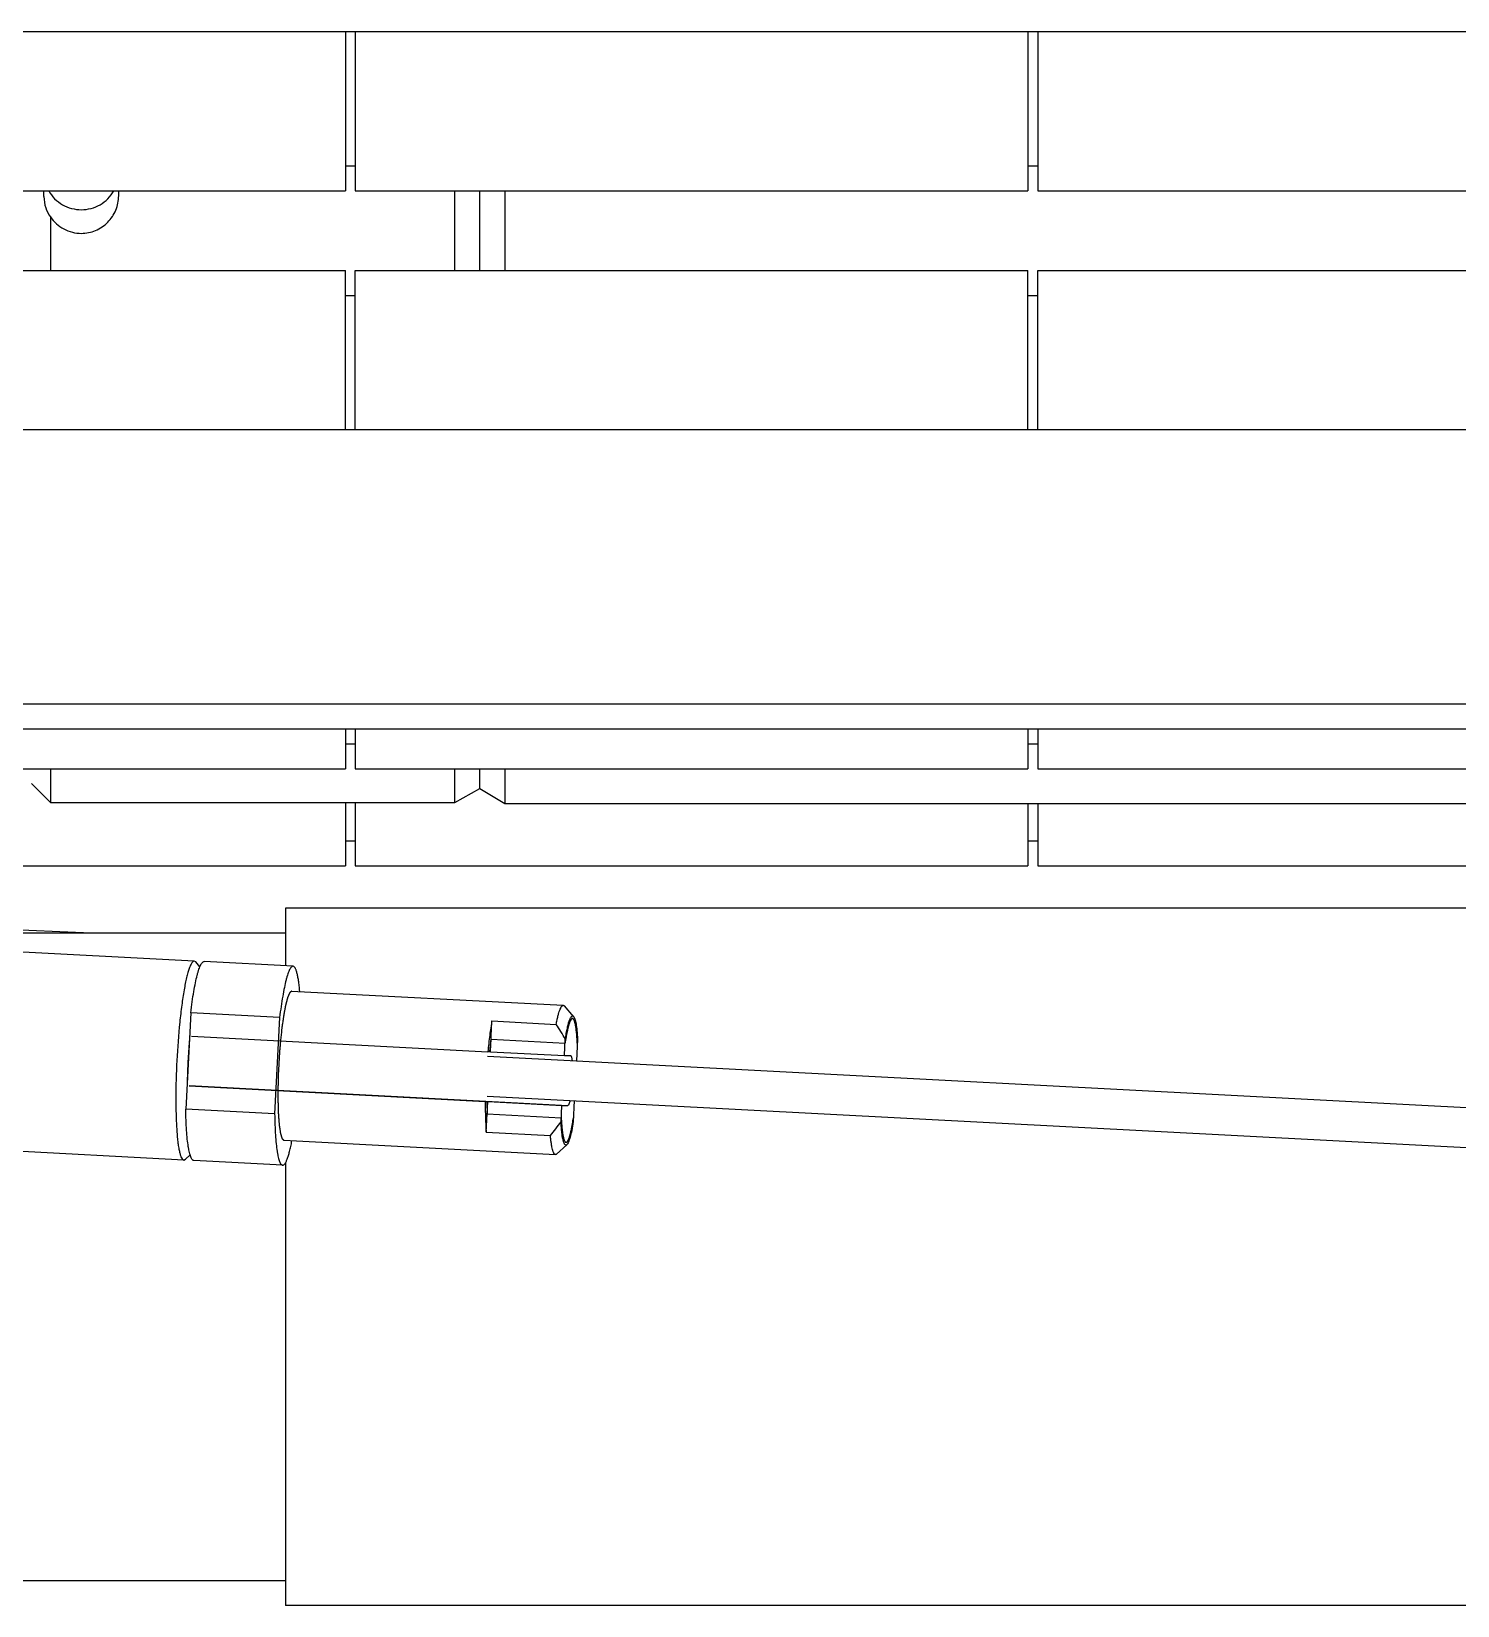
# Model space of a CAD drawing. Header units: millimetres. Extents: x 0 to 420, y 0 to 297.
# Drawn here: x 215.9 to 230.22, y 165.72 to 181.52 of the extents above; entities that cross this region are included whole.
import ezdxf

# ---------------------------------------------------------------- set-up
doc = ezdxf.new("R2010")
doc.units = ezdxf.units.MM
doc.header["$LTSCALE"] = 23.1
doc.layers.get('0').update_dxf_attribs({"linetype": 'CONTINUOUS'})
doc.layers.add('AXIS', color=7, linetype='CONTINUOUS')

msp = doc.modelspace()

# ---------------------------------------------------------------- linework, layer by layer
at = {"color": 3, "linetype": 'CONTINUOUS'}
for p, q in [((209.93, 181.515), (237.93, 181.515)), ((237.93, 177.515), (209.93, 177.515)), ((207.055, 174.765), (244.472, 174.765))]:
    msp.add_line(p, q, dxfattribs=at)
at = {"color": 7, "linetype": 'CONTINUOUS'}
for p, q in [((220.153, 179.115), (220.153, 179.915)), ((220.405, 179.115), (220.405, 179.915)), ((220.655, 179.915), (220.655, 179.115)), ((203.555, 174.515), (246.305, 174.515)), ((215.905, 173.965), (216.095, 173.775)), ((220.153, 173.775), (220.153, 174.115)), ((220.405, 173.915), (220.405, 174.115)), ((220.655, 174.115), (220.655, 173.765)), ((220.153, 173.775), (220.405, 173.915)), ((220.405, 173.915), (220.655, 173.765)), ((216.095, 173.775), (220.153, 173.775)), ((218.455, 172.465), (212.174, 172.465)), ((217.553, 172.176), (217.539, 172.184)), ((217.596, 172.127), (217.553, 172.176)), ((217.503, 171.664), (217.453, 170.697)), ((218.395, 171.617), (217.503, 171.664)), ((218.395, 171.617), (218.345, 170.65)), ((221.346, 171.629), (221.253, 171.734)), ((217.512, 171.43), (220.485, 171.274)), ((220.51, 171.274), (220.526, 171.583)), ((220.526, 171.583), (221.171, 171.549)), ((220.51, 171.274), (220.485, 171.274)), ((220.51, 171.274), (221.254, 171.235)), ((221.254, 171.235), (221.262, 171.401)), ((221.385, 171.401), (221.374, 171.182)), ((220.483, 171.229), (236.262, 170.403)), ((221.254, 171.235), (221.315, 171.235)), ((221.315, 171.235), (221.315, 171.235)), ((217.486, 170.935), (221.289, 170.736)), ((217.486, 170.931), (220.459, 170.775)), ((220.479, 170.829), (236.248, 170.003)), ((218.345, 170.65), (217.453, 170.697)), ((220.459, 170.775), (220.485, 170.775)), ((220.469, 170.466), (220.485, 170.775)), ((220.485, 170.775), (221.228, 170.736)), ((221.22, 170.571), (221.228, 170.736)), ((221.228, 170.736), (221.289, 170.736)), ((221.353, 170.783), (221.342, 170.571)), ((220.469, 170.466), (221.113, 170.433)), ((221.278, 170.341), (221.175, 170.247)), ((217.434, 170.187), (217.449, 170.194)), ((217.497, 170.238), (217.449, 170.194)), ((204.605, 165.965), (218.455, 165.965))]:
    msp.add_line(p, q, dxfattribs=at)
at = {"color": 2, "linetype": 'CONTINUOUS'}
for p, q in [((218.517, 171.883), (218.516, 171.883)), ((220.517, 171.399), (221.26, 171.36)), ((217.486, 170.932), (220.476, 170.775)), ((220.478, 170.65), (221.222, 170.611))]:
    msp.add_line(p, q, dxfattribs=at)
at = {"color": 7, "linetype": 'CONTINUOUS'}
for centre, radius, start, end in [((224.162, 170.85), 6.694, 175.0094, 175.4641), ((224.637, 170.812), 7.171, 175.4683, 177.0583), ((224.698, 170.808), 7.232, 177.0443, 178.6187)]:
    msp.add_arc(centre, radius, start, end, dxfattribs=at)
for points, knots in [([(217.539, 172.184), (217.534, 172.184), (217.527, 172.181), (217.519, 172.174), (217.51, 172.162), (217.499, 172.14), (217.486, 172.108), (217.473, 172.066), (217.461, 172.016), (217.448, 171.958), (217.431, 171.866), (217.412, 171.736), (217.384, 171.5), (217.37, 171.314), (217.364, 171.186)], [0, 0, 0, 0, 0.012624, 0.020901, 0.030951, 0.056943, 0.091172, 0.133633, 0.18408, 0.242118, 0.307253, 0.456367, 0.625907, 1, 1, 1, 1]), ([(217.503, 171.664), (217.508, 171.701), (217.517, 171.773), (217.533, 171.874), (217.549, 171.963), (217.564, 172.028), (217.576, 172.073), (217.585, 172.101), (217.594, 172.125), (217.603, 172.144), (217.611, 172.159), (217.62, 172.171), (217.628, 172.178), (217.635, 172.179), (217.638, 172.179)], [0, 0, 0, 0, 0.208575, 0.398011, 0.565061, 0.706947, 0.767751, 0.821508, 0.868074, 0.907401, 0.939571, 0.964934, 0.984374, 1, 1, 1, 1]), ([(218.53, 172.132), (218.527, 172.132), (218.52, 172.131), (218.512, 172.124), (218.503, 172.113), (218.495, 172.097), (218.486, 172.078), (218.477, 172.054), (218.468, 172.026), (218.456, 171.981), (218.441, 171.916), (218.425, 171.827), (218.409, 171.726), (218.4, 171.655), (218.395, 171.617)], [0, 0, 0, 0, 0.015626, 0.035066, 0.060429, 0.092599, 0.131926, 0.178492, 0.232249, 0.293053, 0.434939, 0.601989, 0.791425, 1, 1, 1, 1]), ([(218.597, 171.88), (218.596, 171.899), (218.592, 171.935), (218.586, 171.985), (218.578, 172.028), (218.571, 172.059), (218.565, 172.081), (218.561, 172.094), (218.556, 172.105), (218.549, 172.12), (218.539, 172.132), (218.53, 172.132)], [0, 0, 0, 0, 0.212336, 0.400949, 0.564549, 0.702179, 0.761085, 0.813368, 0.859087, 0.898412, 1, 1, 1, 1]), ([(221.171, 171.549), (221.173, 171.564), (221.179, 171.591), (221.188, 171.63), (221.197, 171.663), (221.206, 171.69), (221.214, 171.709), (221.22, 171.721), (221.227, 171.732), (221.235, 171.74), (221.242, 171.74)], [0, 0, 0, 0, 0.212395, 0.40133, 0.565209, 0.703065, 0.814361, 0.86009, 0.899363, 1, 1, 1, 1]), ([(221.242, 171.74), (221.244, 171.74), (221.248, 171.738), (221.252, 171.735), (221.253, 171.734)], [0, 0, 0, 0, 0.451845, 1, 1, 1, 1]), ([(221.262, 171.401), (221.265, 171.42), (221.272, 171.458), (221.282, 171.509), (221.292, 171.553), (221.302, 171.583), (221.309, 171.603), (221.315, 171.614), (221.32, 171.623), (221.325, 171.63), (221.33, 171.634), (221.336, 171.635), (221.341, 171.634), (221.344, 171.631), (221.346, 171.629)], [0, 0, 0, 0, 0.229112, 0.430511, 0.601181, 0.738951, 0.795056, 0.842579, 0.881656, 0.912749, 0.936948, 0.956691, 0.97625, 1, 1, 1, 1]), ([(221.346, 171.629), (221.348, 171.626), (221.354, 171.617), (221.36, 171.601), (221.365, 171.579), (221.373, 171.541), (221.38, 171.48), (221.383, 171.429), (221.385, 171.401)], [0, 0, 0, 0, 0.053941, 0.128177, 0.223616, 0.340155, 0.633575, 1, 1, 1, 1]), ([(220.526, 171.583), (220.518, 171.536), (220.502, 171.433), (220.49, 171.33), (220.485, 171.274)], [0, 0, 0, 0, 0.459279, 1, 1, 1, 1]), ([(217.364, 171.186), (217.357, 171.059), (217.352, 170.874), (217.355, 170.64), (217.361, 170.51), (217.368, 170.418), (217.374, 170.36), (217.382, 170.31), (217.39, 170.268), (217.4, 170.234), (217.41, 170.207), (217.424, 170.188), (217.434, 170.187)], [0, 0, 0, 0, 0.375319, 0.544988, 0.694046, 0.759113, 0.817072, 0.867439, 0.909829, 0.944006, 0.969971, 1, 1, 1, 1]), ([(221.315, 171.235), (221.317, 171.235), (221.32, 171.232), (221.322, 171.228), (221.324, 171.222), (221.326, 171.215), (221.329, 171.202), (221.33, 171.192), (221.331, 171.185)], [0, 0, 0, 0, 0.107315, 0.192774, 0.303392, 0.439766, 0.601799, 1, 1, 1, 1]), ([(217.533, 170.182), (217.53, 170.182), (217.524, 170.184), (217.516, 170.192), (217.509, 170.204), (217.502, 170.219), (217.496, 170.239), (217.489, 170.263), (217.484, 170.291), (217.476, 170.336), (217.468, 170.401), (217.461, 170.489), (217.456, 170.589), (217.454, 170.66), (217.453, 170.697)], [0, 0, 0, 0, 0.015751, 0.03527, 0.060661, 0.092819, 0.132103, 0.178602, 0.232277, 0.292991, 0.434709, 0.601662, 0.791148, 1, 1, 1, 1]), ([(218.345, 170.65), (218.346, 170.613), (218.348, 170.543), (218.353, 170.442), (218.36, 170.354), (218.368, 170.289), (218.376, 170.244), (218.381, 170.216), (218.388, 170.193), (218.394, 170.173), (218.401, 170.157), (218.408, 170.145), (218.416, 170.137), (218.422, 170.135), (218.425, 170.135)], [0, 0, 0, 0, 0.208852, 0.398338, 0.565291, 0.707009, 0.767723, 0.821398, 0.867897, 0.907181, 0.939339, 0.96473, 0.984249, 1, 1, 1, 1]), ([(220.459, 170.775), (220.459, 170.719), (220.46, 170.616), (220.465, 170.513), (220.469, 170.466)], [0, 0, 0, 0, 0.541849, 1, 1, 1, 1]), ([(221.31, 170.784), (221.308, 170.777), (221.305, 170.765), (221.301, 170.752), (221.297, 170.743), (221.294, 170.739), (221.291, 170.736), (221.289, 170.736)], [0, 0, 0, 0, 0.396025, 0.693803, 0.804823, 0.891049, 1, 1, 1, 1]), ([(221.278, 170.341), (221.277, 170.34), (221.274, 170.337), (221.268, 170.336), (221.263, 170.338), (221.258, 170.343), (221.253, 170.349), (221.249, 170.358), (221.245, 170.37), (221.24, 170.39), (221.233, 170.42), (221.228, 170.463), (221.223, 170.515), (221.22, 170.551), (221.22, 170.571)], [0, 0, 0, 0, 0.024071, 0.043909, 0.06381, 0.088036, 0.119065, 0.158028, 0.20541, 0.261361, 0.398836, 0.569299, 0.770665, 1, 1, 1, 1]), ([(221.342, 170.571), (221.338, 170.542), (221.329, 170.49), (221.315, 170.429), (221.303, 170.39), (221.295, 170.368), (221.287, 170.352), (221.281, 170.344), (221.278, 170.341)], [0, 0, 0, 0, 0.366701, 0.660446, 0.777045, 0.872422, 0.946441, 1, 1, 1, 1]), ([(218.425, 170.135), (218.434, 170.135), (218.445, 170.146), (218.454, 170.159), (218.46, 170.17), (218.466, 170.183), (218.474, 170.203), (218.485, 170.234), (218.496, 170.276), (218.508, 170.325), (218.515, 170.36), (218.519, 170.379)], [0, 0, 0, 0, 0.101585, 0.140912, 0.186632, 0.238917, 0.297826, 0.435457, 0.599058, 0.78767, 1, 1, 1, 1]), ([(221.164, 170.242), (221.157, 170.242), (221.15, 170.252), (221.144, 170.262), (221.139, 170.275), (221.133, 170.294), (221.127, 170.321), (221.122, 170.354), (221.117, 170.391), (221.114, 170.418), (221.113, 170.433)], [0, 0, 0, 0, 0.101404, 0.140717, 0.186446, 0.297633, 0.435297, 0.598959, 0.787705, 1, 1, 1, 1]), ([(221.175, 170.247), (221.174, 170.246), (221.17, 170.243), (221.166, 170.242), (221.164, 170.242)], [0, 0, 0, 0, 0.548139, 1, 1, 1, 1])]:
    msp.add_open_spline(points, degree=3, knots=knots, dxfattribs=at)
at = {"color": 2, "linetype": 'CONTINUOUS'}
for points, knots in [([(218.516, 171.883), (218.515, 171.882), (218.512, 171.88), (218.509, 171.877), (218.507, 171.876), (218.505, 171.874), (218.503, 171.873), (218.502, 171.871), (218.5, 171.87), (218.499, 171.869), (218.498, 171.869), (218.498, 171.868), (218.498, 171.868), (218.497, 171.868), (218.497, 171.868), (218.497, 171.867), (218.497, 171.867), (218.497, 171.867), (218.497, 171.867), (218.496, 171.867), (218.496, 171.866), (218.496, 171.865), (218.495, 171.863), (218.494, 171.862), (218.493, 171.859), (218.492, 171.857), (218.49, 171.853), (218.489, 171.849), (218.487, 171.844), (218.485, 171.84), (218.483, 171.836), (218.481, 171.832), (218.48, 171.829), (218.479, 171.827), (218.478, 171.825), (218.478, 171.824), (218.477, 171.823), (218.477, 171.822), (218.477, 171.822), (218.476, 171.821), (218.476, 171.821), (218.476, 171.821), (218.476, 171.82), (218.476, 171.819), (218.476, 171.818), (218.475, 171.816), (218.475, 171.815), (218.474, 171.812), (218.473, 171.808), (218.471, 171.802), (218.469, 171.795), (218.468, 171.788), (218.466, 171.781), (218.464, 171.774), (218.462, 171.768), (218.461, 171.763), (218.46, 171.76), (218.459, 171.756), (218.458, 171.753), (218.457, 171.751), (218.457, 171.75), (218.457, 171.748), (218.457, 171.748), (218.456, 171.747), (218.456, 171.746), (218.456, 171.746), (218.456, 171.745), (218.456, 171.744), (218.456, 171.743), (218.455, 171.742), (218.455, 171.741), (218.455, 171.739), (218.454, 171.735), (218.453, 171.732), (218.452, 171.727), (218.451, 171.722), (218.45, 171.716), (218.449, 171.708), (218.447, 171.698), (218.445, 171.689), (218.443, 171.679), (218.441, 171.67), (218.44, 171.662), (218.439, 171.656), (218.438, 171.652), (218.437, 171.648), (218.437, 171.646), (218.437, 171.645), (218.437, 171.644), (218.436, 171.643), (218.436, 171.642), (218.436, 171.64), (218.436, 171.638), (218.435, 171.634), (218.434, 171.629), (218.434, 171.624), (218.433, 171.616), (218.431, 171.603), (218.428, 171.584), (218.425, 171.565), (218.423, 171.552), (218.422, 171.545), (218.421, 171.539), (218.421, 171.534), (218.42, 171.531), (218.42, 171.528), (218.419, 171.526), (218.419, 171.525), (218.419, 171.524), (218.419, 171.523), (218.419, 171.521), (218.419, 171.518), (218.418, 171.514), (218.417, 171.509), (218.416, 171.5), (218.415, 171.489), (218.414, 171.476), (218.412, 171.458), (218.409, 171.436), (218.407, 171.41), (218.405, 171.392), (218.404, 171.383)], [0, 0, 0, 0, 0.03125, 0.0625, 0.078125, 0.09375, 0.109375, 0.125, 0.140625, 0.148438, 0.152344, 0.15625, 0.160156, 0.164062, 0.165039, 0.166016, 0.166504, 0.166992, 0.167969, 0.169922, 0.171875, 0.175781, 0.179688, 0.1875, 0.195312, 0.203125, 0.21875, 0.234375, 0.25, 0.265625, 0.28125, 0.296875, 0.304688, 0.3125, 0.320312, 0.324219, 0.328125, 0.330078, 0.332031, 0.333008, 0.333496, 0.333984, 0.334961, 0.335938, 0.339844, 0.34375, 0.347656, 0.351562, 0.359375, 0.375, 0.390625, 0.40625, 0.421875, 0.4375, 0.453125, 0.460938, 0.46875, 0.476562, 0.484375, 0.488281, 0.492188, 0.494141, 0.496094, 0.498047, 0.499023, 0.5, 0.500977, 0.501953, 0.503906, 0.505859, 0.507812, 0.511719, 0.515625, 0.523438, 0.53125, 0.539062, 0.546875, 0.5625, 0.578125, 0.59375, 0.609375, 0.625, 0.640625, 0.648438, 0.65625, 0.660156, 0.664062, 0.666016, 0.666992, 0.667969, 0.669922, 0.671875, 0.675781, 0.679688, 0.6875, 0.695312, 0.703125, 0.71875, 0.75, 0.78125, 0.796875, 0.804688, 0.8125, 0.820312, 0.824219, 0.828125, 0.830078, 0.832031, 0.833008, 0.833984, 0.835938, 0.839844, 0.84375, 0.851562, 0.859375, 0.875, 0.890625, 0.90625, 0.9375, 0.96875, 1, 1, 1, 1]), ([(221.383, 171.36), (221.382, 171.369), (221.381, 171.382), (221.38, 171.4), (221.38, 171.411), (221.379, 171.42), (221.379, 171.426), (221.378, 171.433), (221.378, 171.439), (221.378, 171.443), (221.377, 171.446), (221.377, 171.449), (221.377, 171.451), (221.377, 171.453), (221.377, 171.454), (221.377, 171.455), (221.377, 171.455), (221.377, 171.456), (221.377, 171.457), (221.376, 171.46), (221.376, 171.464), (221.375, 171.469), (221.374, 171.476), (221.373, 171.485), (221.372, 171.493), (221.371, 171.5), (221.371, 171.506), (221.37, 171.511), (221.37, 171.515), (221.369, 171.519), (221.369, 171.521), (221.369, 171.524), (221.368, 171.526), (221.368, 171.528), (221.368, 171.528), (221.368, 171.529), (221.368, 171.529), (221.368, 171.53), (221.368, 171.53), (221.367, 171.531), (221.367, 171.532), (221.367, 171.533), (221.366, 171.535), (221.366, 171.538), (221.365, 171.543), (221.363, 171.549), (221.362, 171.556), (221.36, 171.562), (221.359, 171.567), (221.358, 171.571), (221.358, 171.574), (221.357, 171.576), (221.357, 171.578), (221.356, 171.579), (221.356, 171.58), (221.356, 171.58), (221.356, 171.58), (221.356, 171.58), (221.356, 171.581), (221.356, 171.581), (221.356, 171.581), (221.355, 171.582), (221.355, 171.583), (221.354, 171.584), (221.354, 171.585), (221.353, 171.587), (221.351, 171.59), (221.349, 171.594), (221.347, 171.597), (221.346, 171.599), (221.345, 171.601), (221.344, 171.603), (221.343, 171.604), (221.343, 171.605), (221.343, 171.606), (221.342, 171.606), (221.342, 171.606), (221.342, 171.607), (221.342, 171.607), (221.342, 171.607), (221.342, 171.607), (221.341, 171.607), (221.341, 171.607), (221.341, 171.607), (221.34, 171.607), (221.34, 171.607), (221.338, 171.607), (221.336, 171.607), (221.334, 171.607), (221.332, 171.607), (221.33, 171.607), (221.329, 171.607), (221.328, 171.607), (221.328, 171.607), (221.327, 171.607), (221.327, 171.607), (221.327, 171.607), (221.327, 171.607), (221.326, 171.607), (221.326, 171.607), (221.326, 171.607), (221.326, 171.606), (221.326, 171.606), (221.325, 171.605), (221.325, 171.604), (221.324, 171.603), (221.323, 171.601), (221.322, 171.599), (221.32, 171.597), (221.318, 171.594), (221.316, 171.59), (221.314, 171.587), (221.313, 171.585), (221.312, 171.584), (221.311, 171.583), (221.311, 171.582), (221.31, 171.582), (221.31, 171.581), (221.31, 171.581), (221.31, 171.581), (221.31, 171.581), (221.31, 171.58), (221.309, 171.58), (221.309, 171.579), (221.309, 171.578), (221.308, 171.576), (221.307, 171.574), (221.306, 171.571), (221.305, 171.567), (221.304, 171.562), (221.302, 171.556), (221.299, 171.549), (221.297, 171.543), (221.296, 171.538), (221.295, 171.535), (221.294, 171.533), (221.293, 171.532), (221.293, 171.531), (221.293, 171.53), (221.293, 171.53), (221.293, 171.529), (221.293, 171.529), (221.292, 171.529), (221.292, 171.528), (221.292, 171.526), (221.291, 171.524), (221.291, 171.522), (221.29, 171.519), (221.289, 171.516), (221.288, 171.511), (221.287, 171.506), (221.286, 171.501), (221.285, 171.494), (221.283, 171.485), (221.281, 171.476), (221.279, 171.469), (221.278, 171.464), (221.277, 171.46), (221.276, 171.458), (221.276, 171.457), (221.276, 171.456), (221.276, 171.455), (221.276, 171.454), (221.276, 171.453), (221.275, 171.452), (221.275, 171.45), (221.275, 171.447), (221.274, 171.443), (221.273, 171.439), (221.272, 171.433), (221.271, 171.427), (221.27, 171.42), (221.269, 171.411), (221.267, 171.4), (221.264, 171.382), (221.262, 171.369), (221.26, 171.36)], [0, 0, 0, 0, 0.03125, 0.046875, 0.0625, 0.070312, 0.078125, 0.085938, 0.09375, 0.097656, 0.101562, 0.105469, 0.107422, 0.109375, 0.110352, 0.111328, 0.112305, 0.113281, 0.115234, 0.117188, 0.125, 0.132812, 0.140625, 0.15625, 0.171875, 0.179688, 0.1875, 0.195312, 0.203125, 0.207031, 0.210938, 0.214844, 0.21875, 0.220703, 0.22168, 0.222168, 0.222656, 0.223633, 0.224609, 0.226562, 0.228516, 0.230469, 0.234375, 0.242188, 0.25, 0.265625, 0.28125, 0.296875, 0.304688, 0.3125, 0.320312, 0.324219, 0.328125, 0.330078, 0.332031, 0.333008, 0.333496, 0.333984, 0.334961, 0.335938, 0.337891, 0.339844, 0.34375, 0.347656, 0.351562, 0.359375, 0.375, 0.390625, 0.40625, 0.414062, 0.421875, 0.429688, 0.433594, 0.4375, 0.441406, 0.443359, 0.443848, 0.444336, 0.445312, 0.446289, 0.447266, 0.449219, 0.451172, 0.453125, 0.457031, 0.460938, 0.46875, 0.484375, 0.5, 0.515625, 0.53125, 0.539062, 0.542969, 0.546875, 0.548828, 0.550781, 0.552734, 0.553711, 0.554688, 0.555664, 0.556152, 0.556641, 0.558594, 0.5625, 0.566406, 0.570312, 0.578125, 0.585938, 0.59375, 0.609375, 0.625, 0.640625, 0.648438, 0.652344, 0.65625, 0.660156, 0.662109, 0.664062, 0.665039, 0.666016, 0.666504, 0.666992, 0.667969, 0.669922, 0.671875, 0.675781, 0.679688, 0.6875, 0.695312, 0.703125, 0.71875, 0.734375, 0.75, 0.757812, 0.765625, 0.769531, 0.771484, 0.773438, 0.775391, 0.776367, 0.777344, 0.777832, 0.77832, 0.779297, 0.78125, 0.785156, 0.789062, 0.792969, 0.796875, 0.804688, 0.8125, 0.820312, 0.828125, 0.84375, 0.859375, 0.867188, 0.875, 0.882812, 0.884766, 0.886719, 0.887695, 0.888672, 0.889648, 0.890625, 0.892578, 0.894531, 0.898438, 0.902344, 0.90625, 0.914062, 0.921875, 0.929688, 0.9375, 0.953125, 0.96875, 1, 1, 1, 1]), ([(218.404, 171.383), (218.403, 171.369), (218.4, 171.341), (218.397, 171.305), (218.395, 171.28), (218.394, 171.266), (218.393, 171.255), (218.393, 171.246), (218.392, 171.239), (218.392, 171.234), (218.391, 171.231), (218.391, 171.227), (218.391, 171.221), (218.39, 171.208), (218.389, 171.189), (218.388, 171.167), (218.387, 171.144), (218.386, 171.125), (218.385, 171.111), (218.384, 171.099), (218.384, 171.09), (218.383, 171.083), (218.383, 171.077), (218.383, 171.072), (218.383, 171.069), (218.382, 171.065), (218.382, 171.061), (218.382, 171.05), (218.382, 171.034), (218.381, 171.012), (218.38, 170.99), (218.38, 170.972), (218.379, 170.958), (218.379, 170.947), (218.379, 170.936), (218.379, 170.928), (218.378, 170.923), (218.378, 170.92), (218.378, 170.919), (218.378, 170.917), (218.378, 170.914), (218.378, 170.91), (218.378, 170.903), (218.378, 170.894), (218.378, 170.88), (218.378, 170.863), (218.378, 170.843), (218.378, 170.825), (218.378, 170.812), (218.378, 170.801), (218.378, 170.791), (218.378, 170.782), (218.378, 170.776), (218.378, 170.773), (218.378, 170.772), (218.378, 170.77), (218.378, 170.768), (218.379, 170.765), (218.379, 170.761), (218.379, 170.757), (218.379, 170.751), (218.379, 170.74), (218.38, 170.725), (218.381, 170.706), (218.381, 170.688), (218.382, 170.673), (218.382, 170.662), (218.382, 170.656), (218.382, 170.652), (218.383, 170.649), (218.383, 170.647), (218.383, 170.645), (218.383, 170.643), (218.383, 170.642), (218.383, 170.641), (218.383, 170.641), (218.383, 170.64), (218.383, 170.638), (218.383, 170.634), (218.384, 170.631), (218.384, 170.626), (218.385, 170.619), (218.385, 170.612), (218.386, 170.602), (218.387, 170.589), (218.388, 170.575), (218.389, 170.562), (218.39, 170.553), (218.39, 170.548), (218.391, 170.545), (218.391, 170.541), (218.391, 170.539), (218.391, 170.537), (218.391, 170.536), (218.391, 170.535), (218.391, 170.535), (218.391, 170.534), (218.392, 170.533), (218.392, 170.532), (218.392, 170.53), (218.392, 170.528), (218.393, 170.524), (218.394, 170.519), (218.395, 170.514), (218.396, 170.506), (218.397, 170.496), (218.399, 170.485), (218.401, 170.475), (218.402, 170.468), (218.402, 170.463), (218.403, 170.46), (218.403, 170.458), (218.403, 170.456), (218.404, 170.455), (218.404, 170.454), (218.404, 170.454), (218.404, 170.453), (218.404, 170.453), (218.404, 170.452), (218.405, 170.451), (218.405, 170.45), (218.406, 170.448), (218.406, 170.446), (218.407, 170.444), (218.408, 170.441), (218.409, 170.437), (218.41, 170.434), (218.411, 170.429), (218.413, 170.425), (218.414, 170.42), (218.415, 170.416), (218.417, 170.413), (218.417, 170.41), (218.418, 170.407), (218.419, 170.406), (218.419, 170.405), (218.419, 170.404), (218.419, 170.404), (218.419, 170.403), (218.42, 170.403), (218.42, 170.403), (218.42, 170.403), (218.42, 170.402), (218.421, 170.402), (218.421, 170.401), (218.422, 170.401), (218.423, 170.4), (218.424, 170.399), (218.425, 170.398), (218.426, 170.396), (218.428, 170.395), (218.43, 170.392), (218.434, 170.389), (218.436, 170.386), (218.438, 170.385)], [0, 0, 0, 0, 0.03125, 0.0625, 0.078125, 0.085938, 0.09375, 0.101562, 0.105469, 0.109375, 0.111328, 0.113281, 0.117188, 0.125, 0.140625, 0.15625, 0.171875, 0.1875, 0.195312, 0.203125, 0.210938, 0.214844, 0.21875, 0.222656, 0.224609, 0.226562, 0.230469, 0.234375, 0.25, 0.265625, 0.28125, 0.296875, 0.304688, 0.3125, 0.320312, 0.328125, 0.330078, 0.332031, 0.333008, 0.333984, 0.335938, 0.339844, 0.34375, 0.351562, 0.359375, 0.375, 0.390625, 0.40625, 0.414062, 0.421875, 0.429688, 0.4375, 0.441406, 0.443359, 0.444336, 0.445312, 0.447266, 0.449219, 0.453125, 0.457031, 0.460938, 0.46875, 0.484375, 0.5, 0.515625, 0.53125, 0.539062, 0.542969, 0.546875, 0.548828, 0.550781, 0.552734, 0.553711, 0.554688, 0.555664, 0.556152, 0.556641, 0.558594, 0.5625, 0.566406, 0.570312, 0.578125, 0.585938, 0.59375, 0.609375, 0.625, 0.640625, 0.648438, 0.652344, 0.65625, 0.660156, 0.662109, 0.664062, 0.665039, 0.666016, 0.666504, 0.666992, 0.667969, 0.669922, 0.671875, 0.675781, 0.679688, 0.6875, 0.695312, 0.703125, 0.71875, 0.734375, 0.75, 0.757812, 0.765625, 0.769531, 0.771484, 0.773438, 0.775391, 0.776367, 0.777344, 0.777832, 0.77832, 0.779297, 0.78125, 0.785156, 0.789062, 0.792969, 0.796875, 0.804688, 0.8125, 0.820312, 0.828125, 0.84375, 0.851562, 0.859375, 0.867188, 0.875, 0.878906, 0.882812, 0.884766, 0.886719, 0.887695, 0.888184, 0.888672, 0.889648, 0.890625, 0.892578, 0.894531, 0.898438, 0.902344, 0.90625, 0.914062, 0.921875, 0.929688, 0.9375, 0.953125, 0.96875, 1, 1, 1, 1]), ([(220.517, 171.399), (220.516, 171.394), (220.515, 171.388), (220.514, 171.381), (220.514, 171.376), (220.513, 171.37), (220.512, 171.364), (220.511, 171.359), (220.511, 171.353), (220.51, 171.348), (220.509, 171.343), (220.509, 171.339), (220.508, 171.335), (220.508, 171.33), (220.507, 171.325), (220.507, 171.32), (220.506, 171.314), (220.505, 171.309), (220.505, 171.304), (220.504, 171.3), (220.504, 171.298), (220.504, 171.295), (220.503, 171.29), (220.502, 171.283), (220.502, 171.277), (220.502, 171.274)], [0, 0, 0, 0, 0.125, 0.15625, 0.1875, 0.25, 0.3125, 0.34375, 0.375, 0.4375, 0.46875, 0.5, 0.53125, 0.5625, 0.625, 0.65625, 0.6875, 0.75, 0.78125, 0.8125, 0.828125, 0.84375, 0.875, 0.9375, 1, 1, 1, 1]), ([(220.476, 170.775), (220.476, 170.77), (220.476, 170.763), (220.476, 170.755), (220.476, 170.749), (220.476, 170.743), (220.476, 170.736), (220.476, 170.731), (220.476, 170.725), (220.476, 170.72), (220.476, 170.715), (220.476, 170.711), (220.477, 170.707), (220.477, 170.702), (220.477, 170.697), (220.477, 170.692), (220.477, 170.687), (220.477, 170.68), (220.477, 170.673), (220.478, 170.663), (220.478, 170.655), (220.478, 170.65)], [0, 0, 0, 0, 0.125, 0.15625, 0.1875, 0.25, 0.3125, 0.34375, 0.375, 0.4375, 0.46875, 0.5, 0.53125, 0.5625, 0.625, 0.65625, 0.6875, 0.75, 0.8125, 0.875, 1, 1, 1, 1]), ([(221.222, 170.611), (221.222, 170.602), (221.223, 170.589), (221.224, 170.572), (221.225, 170.56), (221.225, 170.552), (221.226, 170.545), (221.226, 170.538), (221.226, 170.533), (221.227, 170.528), (221.227, 170.525), (221.227, 170.522), (221.227, 170.52), (221.227, 170.519), (221.227, 170.518), (221.227, 170.517), (221.228, 170.516), (221.228, 170.515), (221.228, 170.514), (221.228, 170.512), (221.229, 170.508), (221.229, 170.503), (221.23, 170.496), (221.231, 170.487), (221.232, 170.478), (221.233, 170.471), (221.234, 170.466), (221.234, 170.461), (221.235, 170.456), (221.235, 170.453), (221.235, 170.45), (221.236, 170.448), (221.236, 170.445), (221.236, 170.444), (221.236, 170.443), (221.236, 170.443), (221.236, 170.442), (221.237, 170.442), (221.237, 170.441), (221.237, 170.441), (221.237, 170.44), (221.237, 170.439), (221.238, 170.436), (221.239, 170.433), (221.24, 170.429), (221.241, 170.423), (221.243, 170.415), (221.244, 170.409), (221.245, 170.405), (221.246, 170.401), (221.247, 170.398), (221.247, 170.395), (221.248, 170.394), (221.248, 170.393), (221.248, 170.392), (221.248, 170.391), (221.248, 170.391), (221.248, 170.391), (221.248, 170.391), (221.249, 170.391), (221.249, 170.39), (221.249, 170.39), (221.249, 170.389), (221.25, 170.388), (221.251, 170.387), (221.252, 170.384), (221.253, 170.381), (221.255, 170.378), (221.257, 170.375), (221.258, 170.372), (221.259, 170.37), (221.26, 170.369), (221.261, 170.368), (221.261, 170.367), (221.262, 170.366), (221.262, 170.365), (221.262, 170.365), (221.262, 170.365), (221.262, 170.365), (221.262, 170.365), (221.263, 170.365), (221.263, 170.365), (221.263, 170.365), (221.264, 170.365), (221.264, 170.365), (221.265, 170.365), (221.266, 170.365), (221.268, 170.365), (221.27, 170.365), (221.272, 170.365), (221.274, 170.365), (221.275, 170.365), (221.276, 170.365), (221.277, 170.365), (221.277, 170.365), (221.277, 170.365), (221.278, 170.365), (221.278, 170.365), (221.278, 170.365), (221.278, 170.365), (221.278, 170.365), (221.278, 170.365), (221.279, 170.366), (221.279, 170.367), (221.28, 170.367), (221.28, 170.369), (221.281, 170.37), (221.283, 170.372), (221.284, 170.374), (221.286, 170.378), (221.288, 170.381), (221.29, 170.384), (221.292, 170.386), (221.293, 170.388), (221.293, 170.389), (221.294, 170.389), (221.294, 170.39), (221.294, 170.39), (221.294, 170.391), (221.295, 170.391), (221.295, 170.391), (221.295, 170.391), (221.295, 170.392), (221.295, 170.393), (221.296, 170.394), (221.296, 170.395), (221.297, 170.398), (221.298, 170.401), (221.299, 170.404), (221.301, 170.409), (221.303, 170.415), (221.305, 170.422), (221.307, 170.428), (221.309, 170.433), (221.31, 170.436), (221.31, 170.438), (221.311, 170.439), (221.311, 170.44), (221.311, 170.441), (221.312, 170.442), (221.312, 170.442), (221.312, 170.442), (221.312, 170.443), (221.312, 170.444), (221.312, 170.445), (221.313, 170.447), (221.313, 170.45), (221.314, 170.453), (221.315, 170.456), (221.316, 170.46), (221.317, 170.466), (221.318, 170.471), (221.32, 170.478), (221.322, 170.486), (221.324, 170.495), (221.325, 170.502), (221.326, 170.507), (221.327, 170.511), (221.328, 170.514), (221.328, 170.515), (221.328, 170.516), (221.328, 170.516), (221.329, 170.517), (221.329, 170.518), (221.329, 170.52), (221.329, 170.522), (221.33, 170.525), (221.33, 170.528), (221.331, 170.533), (221.332, 170.538), (221.333, 170.545), (221.334, 170.551), (221.336, 170.56), (221.337, 170.571), (221.34, 170.589), (221.343, 170.602), (221.344, 170.611)], [0, 0, 0, 0, 0.03125, 0.046875, 0.0625, 0.070312, 0.078125, 0.085938, 0.09375, 0.097656, 0.101562, 0.105469, 0.107422, 0.109375, 0.110352, 0.111328, 0.112305, 0.113281, 0.115234, 0.117188, 0.125, 0.132812, 0.140625, 0.15625, 0.171875, 0.179688, 0.1875, 0.195312, 0.203125, 0.207031, 0.210938, 0.214844, 0.21875, 0.220703, 0.22168, 0.222168, 0.222656, 0.223633, 0.224609, 0.226562, 0.228516, 0.230469, 0.234375, 0.242188, 0.25, 0.265625, 0.28125, 0.296875, 0.304688, 0.3125, 0.320312, 0.324219, 0.328125, 0.330078, 0.332031, 0.333008, 0.333496, 0.333984, 0.334961, 0.335938, 0.337891, 0.339844, 0.34375, 0.347656, 0.351562, 0.359375, 0.375, 0.390625, 0.40625, 0.414062, 0.421875, 0.429688, 0.433594, 0.4375, 0.441406, 0.443359, 0.443848, 0.444336, 0.445312, 0.446289, 0.447266, 0.449219, 0.451172, 0.453125, 0.457031, 0.460938, 0.46875, 0.484375, 0.5, 0.515625, 0.53125, 0.539062, 0.542969, 0.546875, 0.548828, 0.550781, 0.552734, 0.553711, 0.554688, 0.555664, 0.556152, 0.556641, 0.558594, 0.5625, 0.566406, 0.570312, 0.578125, 0.585938, 0.59375, 0.609375, 0.625, 0.640625, 0.648438, 0.652344, 0.65625, 0.660156, 0.662109, 0.664062, 0.665039, 0.666016, 0.666504, 0.666992, 0.667969, 0.669922, 0.671875, 0.675781, 0.679688, 0.6875, 0.695312, 0.703125, 0.71875, 0.734375, 0.75, 0.757812, 0.765625, 0.769531, 0.771484, 0.773438, 0.775391, 0.776367, 0.777344, 0.777832, 0.77832, 0.779297, 0.78125, 0.785156, 0.789062, 0.792969, 0.796875, 0.804688, 0.8125, 0.820312, 0.828125, 0.84375, 0.859375, 0.867188, 0.875, 0.882812, 0.884766, 0.886719, 0.887695, 0.888672, 0.889648, 0.890625, 0.892578, 0.894531, 0.898438, 0.902344, 0.90625, 0.914062, 0.921875, 0.929688, 0.9375, 0.953125, 0.96875, 1, 1, 1, 1])]:
    msp.add_open_spline(points, degree=3, knots=knots, dxfattribs=at)
at = {"color": 7, "linetype": 'CONTINUOUS'}
for points in [[(221.262, 171.401), (221.234, 171.451), (221.203, 171.501), (221.171, 171.549)], [(221.113, 170.433), (221.15, 170.478), (221.186, 170.524), (221.22, 170.571)]]:
    msp.add_open_spline(points, degree=3, dxfattribs=at)
at = {"layer": 'AXIS', "color": 7, "linetype": 'CONTINUOUS'}
for p, q in [((219.055, 181.515), (219.055, 179.915)), ((219.155, 181.515), (219.155, 179.915)), ((225.905, 181.515), (225.905, 179.915)), ((226.005, 181.515), (226.005, 179.915)), ((219.055, 180.165), (219.155, 180.165)), ((225.905, 180.165), (226.005, 180.165)), ((211.555, 179.915), (219.055, 179.915)), ((216.03, 179.858), (216.03, 179.915)), ((216.78, 179.866), (216.78, 179.915)), ((219.155, 179.915), (225.905, 179.915)), ((226.005, 179.915), (232.655, 179.915)), ((216.095, 179.654), (216.095, 179.115)), ((211.555, 179.115), (219.055, 179.115)), ((219.055, 177.515), (219.055, 179.115)), ((219.155, 177.515), (219.155, 179.115)), ((219.155, 179.115), (225.905, 179.115)), ((225.905, 177.515), (225.905, 179.115)), ((226.005, 177.515), (226.005, 179.115)), ((226.005, 179.115), (232.655, 179.115)), ((219.055, 178.865), (219.155, 178.865)), ((225.905, 178.865), (226.005, 178.865)), ((219.055, 174.515), (219.055, 174.115)), ((219.155, 174.515), (219.155, 174.115)), ((225.905, 174.515), (225.905, 174.115)), ((226.005, 174.515), (226.005, 174.115)), ((219.055, 174.365), (219.155, 174.365)), ((225.905, 174.365), (226.005, 174.365)), ((211.555, 174.115), (219.055, 174.115)), ((216.095, 174.115), (216.095, 173.775)), ((219.155, 174.115), (225.905, 174.115)), ((226.005, 174.115), (232.655, 174.115)), ((219.055, 173.775), (219.055, 173.14)), ((219.155, 173.775), (219.155, 173.14)), ((220.655, 173.765), (238.205, 173.765)), ((225.905, 173.765), (225.905, 173.14)), ((226.005, 173.765), (226.005, 173.14)), ((219.055, 173.39), (219.155, 173.39)), ((225.905, 173.39), (226.005, 173.39)), ((211.555, 173.14), (219.055, 173.14)), ((219.155, 173.14), (225.905, 173.14)), ((226.005, 173.14), (232.455, 173.14)), ((216.504, 172.465), (210.292, 172.73)), ((218.455, 172.715), (218.455, 172.136)), ((234.505, 172.715), (218.455, 172.715)), ((217.539, 172.184), (210.303, 172.563)), ((218.53, 172.132), (217.638, 172.179)), ((218.516, 171.883), (221.242, 171.74)), ((217.434, 170.187), (210.199, 170.566)), ((218.439, 170.385), (221.164, 170.242)), ((218.425, 170.135), (217.533, 170.182)), ((218.455, 170.163), (218.455, 165.715)), ((235.105, 165.715), (218.455, 165.715))]:
    msp.add_line(p, q, dxfattribs=at)
for points, knots in [([(216.03, 179.858), (216.03, 179.82), (216.041, 179.747), (216.074, 179.682), (216.095, 179.654)], [0, 0, 0, 0, 0.521093, 1, 1, 1, 1]), ([(216.078, 179.915), (216.11, 179.858), (216.207, 179.761), (216.34, 179.726), (216.405, 179.726)], [0, 0, 0, 0, 0.499002, 1, 1, 1, 1]), ([(216.405, 179.726), (216.47, 179.726), (216.603, 179.761), (216.699, 179.858), (216.732, 179.915)], [0, 0, 0, 0, 0.500998, 1, 1, 1, 1]), ([(216.405, 179.489), (216.454, 179.489), (216.553, 179.509), (216.677, 179.593), (216.76, 179.718), (216.78, 179.817), (216.78, 179.866)], [0, 0, 0, 0, 0.250085, 0.500136, 0.750185, 1, 1, 1, 1]), ([(216.095, 179.654), (216.129, 179.604), (216.222, 179.52), (216.345, 179.489), (216.405, 179.489)], [0, 0, 0, 0, 0.50005, 1, 1, 1, 1])]:
    msp.add_open_spline(points, degree=3, knots=knots, dxfattribs=at)

doc.saveas('drawing.dxf')
